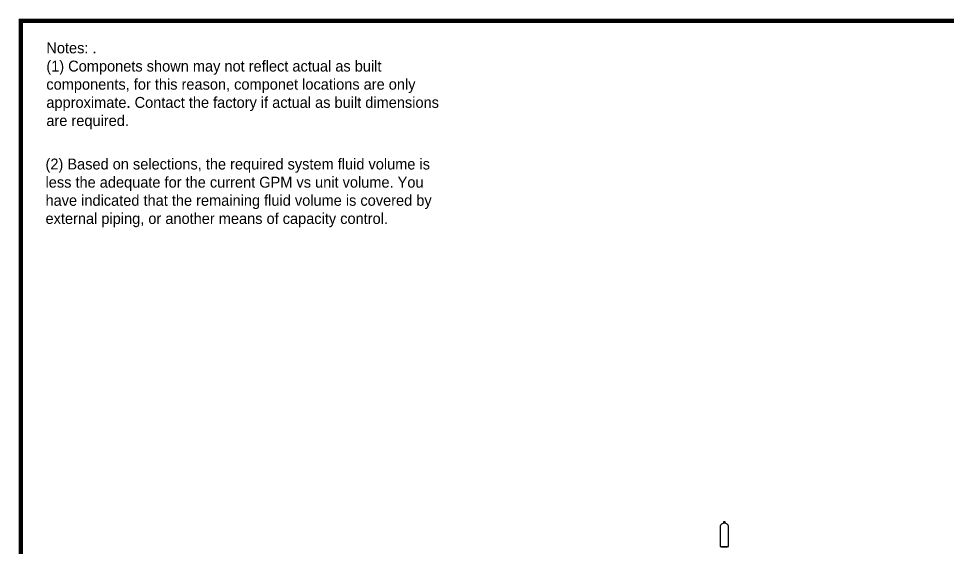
# Model space of a CAD drawing. Header units: inches. Extents: x 2625 to 3066, y 1222 to 1501.
# Drawn here: x 2631.6 to 2860.7, y 1366.7 to 1497.1 of the extents above; entities that cross this region are included whole.
import ezdxf

# ---------------------------------------------------------------- set-up
doc = ezdxf.new("R2010")
doc.units = ezdxf.units.IN
doc.header["$MEASUREMENT"] = 0
doc.header["$PDSIZE"] = -1
doc.layers.add('WCTANK', color=7, linetype='Continuous')
doc.layers.add('WFLAG', color=7, linetype='Continuous')

msp = doc.modelspace()

# ---------------------------------------------------------------- linework, layer by layer
at = {"color": 7, "linetype": 'Continuous', "lineweight": 20, "const_width": 1.0712}
msp.add_lwpolyline([(2632.0935, 1228.7897), (3060.5835, 1228.7897), (3060.5835, 1496.596), (2632.0935, 1496.596), (2632.0935, 1228.7897)], dxfattribs=at)
at = {"layer": 'WCTANK', "color": 7, "linetype": 'Continuous'}
for p, q in [((2804.6716, 1371.9495), (2804.6716, 1366.9495)), ((2804.6717, 1371.9495), (2804.6717, 1366.9495)), ((2806.6716, 1366.9495), (2806.6716, 1371.9495)), ((2806.6717, 1366.9495), (2806.6717, 1371.9495)), ((2804.6716, 1366.9495), (2806.6716, 1366.9495)), ((2804.6717, 1366.9495), (2806.6717, 1366.9495))]:
    msp.add_line(p, q, dxfattribs=at)
at = {"layer": 'WCTANK', "color": 7, "linetype": 'Continuous', "lineweight": 15}
for p, q in [((2805.1154, 1366.8495), (2806.2279, 1366.8495)), ((2805.1154, 1366.8495), (2806.2279, 1366.8495)), ((2805.1154, 1366.8495), (2806.2279, 1366.8495)), ((2805.1154, 1366.8495), (2806.2279, 1366.8495)), ((2806.1498, 1366.9495), (2805.1935, 1366.9495)), ((2806.1498, 1366.9495), (2805.1935, 1366.9495))]:
    msp.add_line(p, q, dxfattribs=at)
at = {"layer": 'WCTANK', "color": 7, "linetype": 'Continuous'}
msp.add_lwpolyline([(2805.5275, 1373.1117), (2805.8158, 1373.1117), (2805.8158, 1372.7023), (2805.5275, 1372.7023)], close=True, dxfattribs=at)
msp.add_lwpolyline([(2805.5275, 1373.1117), (2805.8158, 1373.1117), (2805.8158, 1372.7023), (2805.5275, 1372.7023)], close=True, dxfattribs=at)
at = {"layer": 'WCTANK', "color": 7, "linetype": 'Continuous', "lineweight": 15, "flags": 128}
for points in [[(2805.1935, 1366.9495), (2805.174, 1366.9475), (2805.0935, 1366.9296)], [(2805.1935, 1366.9495), (2805.174, 1366.9475), (2805.0935, 1366.9296)], [(2806.2498, 1366.9296), (2806.1693, 1366.9475), (2806.1498, 1366.9495)], [(2806.2498, 1366.9296), (2806.1693, 1366.9475), (2806.1498, 1366.9495)]]:
    msp.add_lwpolyline(points, dxfattribs=at)
at = {"layer": 'WCTANK', "color": 7, "linetype": 'Continuous', "lineweight": 15}
for centre, start, end in [((2805.1154, 1366.7495), 90, 180), ((2805.1154, 1366.7495), 90, 180), ((2805.1154, 1366.7495), 90, 180), ((2805.1154, 1366.7495), 90, 180), ((2806.2279, 1366.7495), 0, 90), ((2806.2279, 1366.7495), 0, 90), ((2806.2279, 1366.7495), 0, 90), ((2806.2279, 1366.7495), 0, 90)]:
    msp.add_arc(centre, 0.1, start, end, dxfattribs=at)
at = {"layer": 'WCTANK', "color": 7, "linetype": 'Continuous'}
for centre in [(2805.6716, 1371.9495), (2805.6717, 1371.9495)]:
    msp.add_ellipse(centre, major_axis=(1, 0), ratio=0.75283657, start_param=0, end_param=3.14159265, dxfattribs=at)
at = {"layer": 'WCTANK', "color": 7, "linetype": 'Continuous', "lineweight": 0}
msp.add_point((2805.6716, 1366.8495), dxfattribs=at)
msp.add_point((2805.6716, 1366.8495), dxfattribs=at)
msp.add_point((2805.6716, 1366.8495), dxfattribs=at)
msp.add_point((2805.6716, 1366.8495), dxfattribs=at)

# ---------------------------------------------------------------- texts
at = {"color": 7, "linetype": 'Continuous', "insert": (2638.41, 1491.2446), "char_height": 2.6865807, "width": 101.245975, "attachment_point": 1}
msp.add_mtext('Notes: .\\P(1) Componets shown may not reflect actual as built components, for this reason, componet locations are only approximate. Contact the factory if actual as built dimensions are required.', dxfattribs=at)
at = {"layer": 'WFLAG', "color": 7, "linetype": 'Continuous', "insert": (2638.2058, 1467.0968), "char_height": 2.6865807, "width": 101.245975, "attachment_point": 1}
msp.add_mtext(' \\P(2) Based on selections, the required system fluid volume is less the adequate for the current GPM vs unit volume. You have indicated that the remaining fluid volume is covered by external piping, or another means of capacity control.', dxfattribs=at)

doc.saveas('drawing.dxf')
